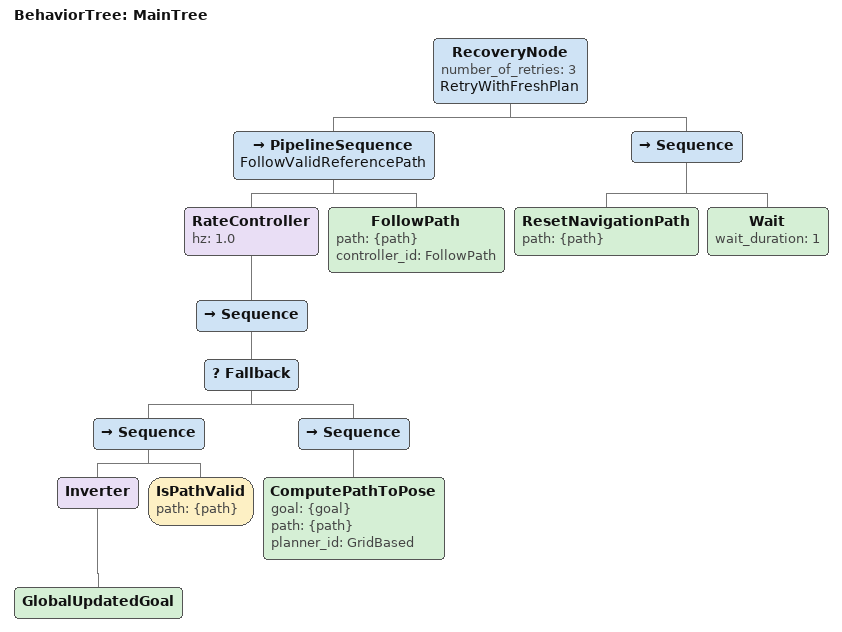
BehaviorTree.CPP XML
<root main_tree_to_execute="MainTree">
  <BehaviorTree ID="MainTree">
    <RecoveryNode number_of_retries="3" name="RetryWithFreshPlan">
      <PipelineSequence name="FollowValidReferencePath">
        <RateController hz="1.0">
          <Sequence>

            <Fallback>
              <Sequence>
                <Inverter><GlobalUpdatedGoal/></Inverter>
                <IsPathValid path="{path}"/>
              </Sequence>
              <Sequence>
                <ComputePathToPose goal="{goal}" path="{path}" planner_id="GridBased"/>
              </Sequence>
            </Fallback>
          </Sequence>
        </RateController>
        <FollowPath path="{path}" controller_id="FollowPath"/>
      </PipelineSequence>
      <Sequence>
        <ResetNavigationPath path="{path}"/>
        <Wait wait_duration="1"/>
      </Sequence>
    </RecoveryNode>
  </BehaviorTree>
</root>
